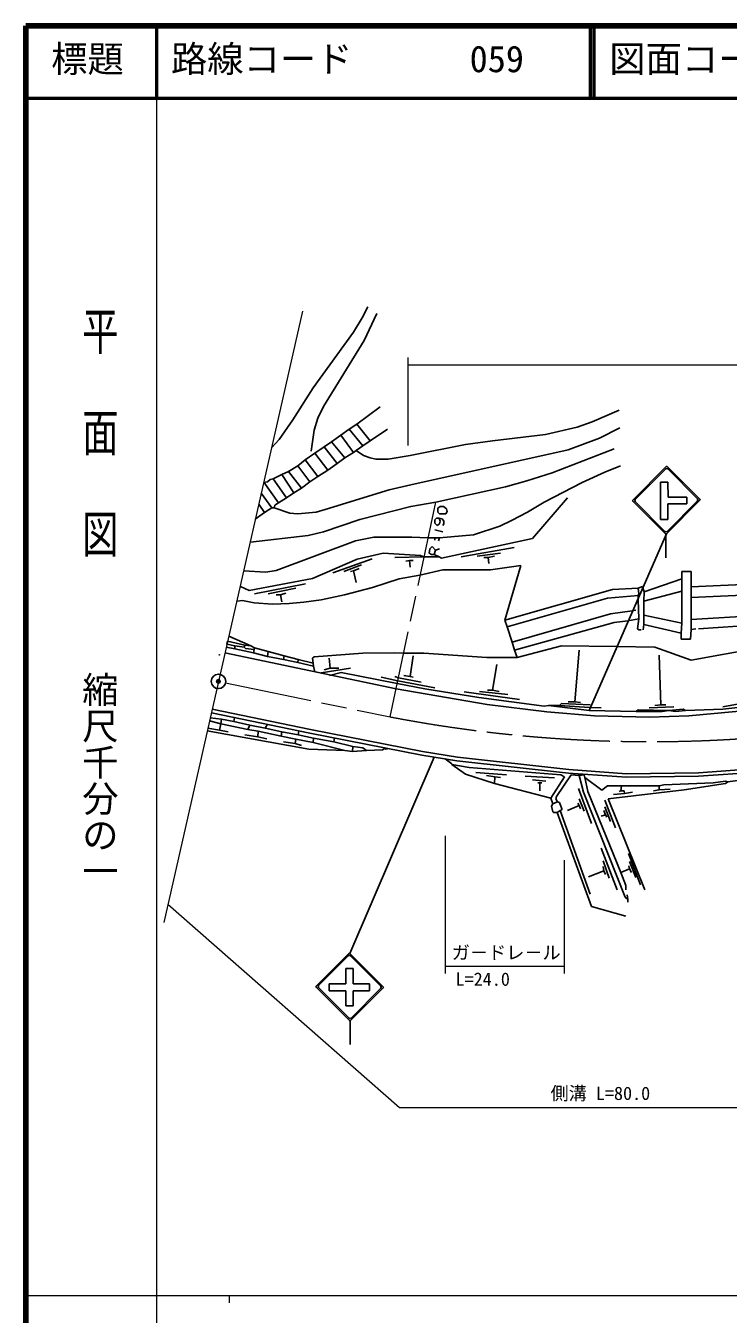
# Model space of a CAD drawing. Units: millimetres, scale not verified. Extents: x -24219 to 615781, y -164916 to 195084.
# Drawn here: x -24219 to 72543, y 17492 to 195084 of the extents above; entities that cross this region are included whole.
import ezdxf
from ezdxf.enums import TextEntityAlignment as Align

# ---------------------------------------------------------------- set-up
doc = ezdxf.new("R2010")
doc.units = ezdxf.units.MM
doc.header["$LTSCALE"] = 1000
doc.header["$PDMODE"] = 32
doc.header["$PDSIZE"] = 500
doc.linetypes.add('CHAIN', pattern=[18.5, 12, -1.5, 3.5, -1.5])
for name, color, linetype, lineweight in [('M-BGD', 7, 'Continuous', 25), ('M-BMK', 2, 'CHAIN', 13), ('M-BMK-HTXT', 7, 'Continuous', 13), ('M-BMK-LINE', 2, 'Continuous', 13), ('M-BMK-SRVR', 3, 'Continuous', 25), ('M-STR-STRC', 7, 'Continuous', 25), ('M-SUV', 7, 'Continuous', 13), ('M-TTL', 2, 'Continuous', 140), ('M-TTL-LINE', 7, 'Continuous', 50), ('M-TTL-TXT', 7, 'Continuous', 13), ('表記要素_3', 6, 'Continuous', 13)]:
    doc.layers.add(name, color=color, linetype=linetype, lineweight=lineweight)
doc.layers.add('M-OTRS', color=6, linetype='Continuous')
doc.styles.add('@ＭＳ ゴシック', font='')
doc.styles.add('ＭＳ ゴシック', font='')
doc.styles.get('@ＭＳ ゴシック').set_extended_font_data('@MS Gothic')
doc.styles.get('ＭＳ ゴシック').set_extended_font_data('MS Gothic')

# ---------------------------------------------------------------- blocks, each defined once
blk = doc.blocks.new('BUHIN1')
at = {"color": 3, "linetype": 'Continuous', "lineweight": 25}
for radius in [995, 30]:
    blk.add_circle((0, 0), radius, dxfattribs=at)

msp = doc.modelspace()

# ---------------------------------------------------------------- linework, layer by layer
at = {"layer": 'M-BGD'}
for p, q in [((22886, 156342), (22124, 154818)), ((22124, 154818), (20939, 152871)), ((24156, 155411), (22378, 151686)), ((20939, 152871), (15351, 145166)), ((22378, 151686), (16790, 142626)), ((15351, 145166), (12557, 140764)), ((16790, 142626), (16028, 141018)), ((24579, 142542), (21362, 140171)), ((57515, 142118), (53789, 140510)), ((12557, 140764), (10694, 138054)), ((16028, 141018), (15520, 139324)), ((53789, 140510), (51757, 139748)), ((15520, 139324), (15097, 136446)), ((19161, 138647), (17891, 137716)), ((20346, 139494), (19161, 138647)), ((19161, 138647), (20939, 136276)), ((21362, 140171), (20346, 139494)), ((20346, 139494), (22209, 137208)), ((21362, 140171), (23225, 137885)), ((25595, 139494), (23225, 137885)), ((47355, 138732), (40073, 137885)), ((51757, 139748), (47355, 138732)), ((57599, 139663), (54805, 138224)), ((10694, 138054), (9630, 136903)), ((16875, 137038), (15605, 136192)), ((17891, 137716), (16875, 137038)), ((16875, 137038), (18653, 134752)), ((17891, 137716), (19753, 135514)), ((22209, 137208), (21277, 136530)), ((23225, 137885), (22209, 137208)), ((36348, 137377), (28728, 135853)), ((40073, 137885), (36348, 137377)), ((56837, 136784), (48286, 133482)), ((54805, 138224), (50487, 136615)), ((14250, 135260), (13234, 134414)), ((15605, 136192), (14250, 135260)), ((14250, 135260), (16028, 132974)), ((15605, 136192), (17383, 133821)), ((19753, 135514), (18653, 134752)), ((20939, 136276), (19753, 135514)), ((21277, 136530), (20939, 136276)), ((21277, 136530), (22293, 135853)), ((22293, 135853), (23225, 135514)), ((23225, 135514), (23987, 135345)), ((23987, 135345), (25680, 135345)), ((25680, 135345), (28728, 135853)), ((50487, 136615), (28813, 131789)), ((11033, 133228), (9847, 132636)), ((11964, 133652), (11033, 133228)), ((11033, 133228), (12726, 130688)), ((13234, 134414), (11964, 133652)), ((11964, 133652), (13742, 131366)), ((13234, 134414), (14927, 132212)), ((17383, 133821), (16028, 132974)), ((18653, 134752), (17383, 133821)), ((48286, 133482), (44815, 132382)), ((55567, 133567), (52435, 132128)), ((57684, 134414), (55567, 133567)), ((9085, 132212), (8545, 132123)), ((8553, 132161), (10609, 129334)), ((9424, 132551), (9085, 132212)), ((9847, 132636), (9424, 132551)), ((9847, 132636), (11710, 130011)), ((14927, 132212), (13742, 131366)), ((16028, 132974), (14927, 132212)), ((28813, 131789), (25849, 131112)), ((41851, 131535), (32284, 129418)), ((44815, 132382), (41851, 131535)), ((52435, 132128), (47185, 129418)), ((8209, 130645), (9678, 128656)), ((11710, 130011), (10609, 129334)), ((12726, 130688), (11710, 130011)), ((13742, 131366), (12726, 130688)), ((25849, 131112), (17044, 128402)), ((50403, 130011), (45577, 124423)), ((8662, 127979), (7399, 127076)), ((7865, 129131), (8662, 127979)), ((9678, 128656), (8662, 127979)), ((9678, 128656), (10017, 128656)), ((10101, 128995), (10017, 128656)), ((12133, 127894), (10017, 128656)), ((10609, 129334), (10101, 128995)), ((13234, 127810), (12133, 127894)), ((15774, 128064), (13234, 127810)), ((17044, 128402), (15774, 128064)), ((28813, 128826), (21785, 127048)), ((32284, 129418), (28813, 128826)), ((32538, 128572), (32877, 128826)), ((32538, 128064), (32538, 128572)), ((32792, 127810), (32538, 128064)), ((32877, 128826), (33300, 128826)), ((33300, 128826), (33723, 128487)), ((33808, 128148), (33639, 127810)), ((33723, 128487), (33808, 128148)), ((44899, 128064), (42698, 126878)), ((47185, 129418), (44899, 128064)), ((21785, 127048), (16790, 125354)), ((32369, 127217), (32115, 126963)), ((32115, 126963), (32115, 126540)), ((32115, 126540), (32453, 126201)), ((32707, 127217), (32369, 127217)), ((32453, 126201), (32792, 126455)), ((32877, 126794), (32707, 127217)), ((32707, 127217), (33131, 127132)), ((33639, 127810), (32792, 127810)), ((32792, 126455), (32877, 126794)), ((33131, 127132), (33385, 126794)), ((33385, 126455), (33215, 126201)), ((33385, 126794), (33385, 126455)), ((41089, 126116), (37449, 124931)), ((42698, 126878), (41089, 126116)), ((14673, 124846), (6715, 123915)), ((16790, 125354), (14673, 124846)), ((23733, 124592), (21193, 124084)), ((28982, 124592), (23733, 124592)), ((31183, 124508), (28982, 124592)), ((31183, 124508), (32115, 124508)), ((32115, 125608), (33215, 125354)), ((32115, 124508), (32792, 124508)), ((32115, 124508), (32115, 124169)), ((32792, 124508), (32623, 124084)), ((37449, 124931), (32792, 124508)), ((45577, 124423), (33046, 121714)), ((21193, 124084), (10271, 120020)), ((31437, 122984), (31353, 122391)), ((31776, 123322), (31437, 122984)), ((32199, 122814), (31776, 123322)), ((32199, 122814), (32030, 122222)), ((32792, 122984), (32199, 122814)), ((43037, 123153), (35755, 121883)), ((15266, 118920), (21447, 121544)), ((23479, 121629), (18060, 119682)), ((22039, 120782), (19584, 119851)), ((21447, 121544), (25003, 122391)), ((25003, 122391), (30167, 122052)), ((26611, 121798), (30591, 121883)), ((28643, 121375), (28135, 121290)), ((28643, 121375), (29151, 121375)), ((28643, 121375), (28728, 120444)), ((30167, 122052), (30591, 121883)), ((30591, 121883), (32707, 121883)), ((31353, 122391), (31691, 122222)), ((31691, 122222), (32030, 122222)), ((32030, 122222), (32707, 121883)), ((33046, 121714), (32707, 121883)), ((41174, 122391), (37957, 121968)), ((38888, 121798), (39481, 121798)), ((40327, 121968), (39481, 121798)), ((39481, 121798), (39565, 120952)), ((8831, 119766), (5785, 119970)), ((10271, 120020), (8831, 119766)), ((20939, 119936), (20515, 119851)), ((21701, 120274), (20939, 119936)), ((20939, 119936), (21277, 118327)), ((30083, 119343), (27204, 118835)), ((30083, 119343), (33215, 120105)), ((33215, 120105), (39819, 120105)), ((39819, 120105), (43968, 120698)), ((43968, 120698), (41767, 113162)), ((66151, 118835), (66151, 119851)), ((66151, 119851), (67421, 119851)), ((67421, 119851), (67421, 117734)), ((5360, 117819), (6545, 117226)), ((6545, 117226), (15266, 118920)), ((14335, 118158), (7307, 116803)), ((12980, 117565), (9170, 116803)), ((23563, 117650), (19669, 116634)), ((27204, 118835), (23563, 117650)), ((56583, 117396), (41767, 113162)), ((60139, 117565), (56583, 117396)), ((60732, 117819), (60139, 117565)), ((60139, 117565), (60224, 116803)), ((60732, 117819), (60986, 117057)), ((66151, 118835), (60986, 117057)), ((66151, 118835), (66151, 117142)), ((89688, 118835), (67421, 117734)), ((67421, 117734), (67421, 116295)), ((89265, 117226), (67421, 116295)), ((5614, 115872), (4836, 115794)), ((7223, 115533), (5614, 115872)), ((9763, 115364), (7223, 115533)), ((12049, 115448), (9763, 115364)), ((10271, 116634), (10863, 116634)), ((11625, 116888), (10863, 116634)), ((10863, 116634), (11033, 115702)), ((14081, 115618), (12049, 115448)), ((16451, 115956), (14081, 115618)), ((19669, 116634), (16451, 115956)), ((55906, 116210), (42105, 112231)), ((60139, 116549), (55906, 116210)), ((60224, 116803), (60139, 116549)), ((60139, 116549), (60139, 115956)), ((60139, 115956), (60224, 113332)), ((66151, 117142), (60901, 115787)), ((60986, 117057), (60901, 115787)), ((60901, 115787), (60901, 113840)), ((66151, 117142), (66151, 112739)), ((67421, 116295), (67421, 113247)), ((56329, 114009), (42783, 110114)), ((59293, 114432), (56329, 114009)), ((59293, 114432), (59801, 114517)), ((60901, 113840), (66151, 112739)), ((60901, 113840), (60901, 112570)), ((90619, 114686), (67421, 113247)), ((41767, 113162), (42105, 112231)), ((42105, 112231), (42783, 110114)), ((56837, 112824), (43121, 109014)), ((58700, 113078), (56837, 112824)), ((60224, 113332), (58700, 113078)), ((60224, 113332), (60055, 111977)), ((60055, 111977), (60224, 111808)), ((60901, 112570), (60817, 111808)), ((60901, 112570), (66066, 111384)), ((66151, 112739), (66066, 111384)), ((67421, 111892), (67336, 110538)), ((67421, 113247), (67421, 111892)), ((68098, 111977), (67421, 111892)), ((89942, 113416), (68437, 111977)), ((3582, 110284), (3497, 109860)), ((3585, 110284), (5953, 109691)), ((3740, 110967), (6799, 109606)), ((42783, 110114), (43121, 109014)), ((60224, 111808), (60563, 111808)), ((66066, 110538), (66066, 111384)), ((67336, 110538), (66066, 110538)), ((3216, 108663), (26781, 103680)), ((3390, 109425), (4598, 109183)), ((3489, 109862), (4598, 109606)), ((4598, 109606), (5868, 109437)), ((4598, 109606), (4598, 109183)), ((4598, 109183), (7138, 108675)), ((5953, 109691), (5868, 109437)), ((5868, 109437), (6037, 109268)), ((5953, 109691), (6799, 109606)), ((6037, 109268), (7223, 109098)), ((6799, 109606), (7307, 109352)), ((7223, 109098), (7138, 108675)), ((7138, 108675), (9085, 108167)), ((7307, 109352), (7223, 109098)), ((7307, 109352), (9170, 108844)), ((9170, 108844), (9085, 108167)), ((9170, 108844), (11371, 108252)), ((22209, 108590), (15520, 108082)), ((26527, 108675), (22209, 108590)), ((27797, 108590), (26527, 108675)), ((27797, 108590), (30591, 108590)), ((30591, 108590), (39311, 107998)), ((43121, 109014), (43460, 107998)), ((49556, 109606), (43460, 107998)), ((57176, 109522), (49556, 109606)), ((52011, 109014), (51419, 101902)), ((62425, 109437), (57176, 109522)), ((67421, 107659), (62425, 109437)), ((63018, 108336), (63272, 101478)), ((78343, 109606), (67421, 107659)), ((9085, 108167), (11287, 107744)), ((11371, 108252), (11287, 107744)), ((11287, 107744), (13234, 107320)), ((11371, 108252), (13319, 107744)), ((13319, 107744), (13234, 107320)), ((13234, 107320), (15435, 106812)), ((13319, 107744), (15351, 107236)), ((15520, 108082), (15266, 107913)), ((15266, 107913), (15351, 107236)), ((15351, 107236), (15435, 106812)), ((15435, 106812), (15605, 106050)), ((20515, 106558), (16451, 105881)), ((17721, 106558), (16875, 106304)), ((17552, 107913), (17721, 106558)), ((17721, 106558), (18907, 106558)), ((29151, 108252), (28728, 105373)), ((39311, 107998), (43460, 107998)), ((40666, 107066), (40073, 103510)), ((17637, 105542), (19245, 105966)), ((19245, 105966), (26950, 104442)), ((24749, 105288), (27035, 104780)), ((26611, 105373), (27119, 105204)), ((27035, 104780), (32115, 103849)), ((27119, 105204), (30252, 104611)), ((27881, 105542), (28728, 105373)), ((28728, 105373), (29151, 105288)), ((26781, 103680), (39334, 101525)), ((26950, 104442), (30760, 103680)), ((30760, 103680), (38211, 102494)), ((36179, 103256), (43799, 102240)), ((38295, 103341), (42190, 102918)), ((39396, 103510), (40073, 103510)), ((40073, 103510), (41005, 103341)), ((38211, 102494), (47185, 101309)), ((39334, 101525), (47541, 100510)), ((47185, 101309), (47778, 101394)), ((47778, 101394), (49302, 101394)), ((53366, 100716), (47778, 101394)), ((49556, 101648), (49302, 101394)), ((49302, 101394), (53451, 101140)), ((53535, 101478), (49556, 101648)), ((50487, 101902), (51419, 101902)), ((51419, 101902), (52181, 101817)), ((63272, 101478), (62425, 101394)), ((63272, 101478), (63949, 101478)), ((79274, 102579), (71823, 101224)), ((76311, 101394), (71823, 100886)), ((1182, 99704), (2735, 99531)), ((1350, 100400), (14913, 97602)), ((1451, 100889), (15012, 98092)), ((2735, 99531), (2651, 98854)), ((2735, 99531), (4429, 99192)), ((4538, 99742), (4429, 99192)), ((47541, 100510), (54131, 99970)), ((53366, 100716), (59885, 100547)), ((53451, 101140), (55059, 101055)), ((54131, 99970), (61692, 99785)), ((60139, 100801), (59885, 100547)), ((59885, 100547), (63441, 100547)), ((64373, 100716), (60139, 100801)), ((65050, 101224), (61663, 101055)), ((61692, 99785), (67121, 99948)), ((63441, 100547), (64373, 100716)), ((66320, 100886), (64373, 100716)), ((65304, 100547), (64373, 100716)), ((66659, 100716), (65304, 100547)), ((66659, 100716), (66320, 100886)), ((71823, 100886), (66659, 100716)), ((67121, 99948), (79305, 101112)), ((777, 97924), (14758, 95382)), ((855, 98264), (2481, 98007)), ((1087, 99289), (2651, 98854)), ((2651, 98854), (2481, 98007)), ((2481, 98007), (3667, 97753)), ((2651, 98854), (6376, 98092)), ((4429, 99192), (6630, 98684)), ((6630, 98684), (6376, 98092)), ((6376, 98092), (7815, 97838)), ((6630, 98684), (8747, 98261)), ((7815, 97838), (7731, 97076)), ((7815, 97838), (10948, 97160)), ((9074, 98807), (8747, 98261)), ((8747, 98261), (11033, 97753)), ((11033, 97753), (10948, 97160)), ((11033, 97753), (13319, 97330)), ((13415, 97911), (13319, 97330)), ((15012, 98092), (30421, 95044)), ((5953, 97330), (7731, 97076)), ((7731, 97076), (9001, 96822)), ((10948, 97160), (12980, 96737)), ((11287, 96398), (12895, 96144)), ((12980, 96737), (12895, 96144)), ((12895, 96144), (13742, 95890)), ((12980, 96737), (15351, 96314)), ((13319, 97330), (15435, 96906)), ((14913, 97602), (30334, 94552)), ((15435, 96906), (15351, 96314)), ((15351, 96314), (19753, 95213)), ((15435, 96906), (18229, 96398)), ((18318, 96929), (18229, 96398)), ((18229, 96398), (20854, 95721)), ((14758, 95382), (19753, 95213)), ((19753, 95213), (20769, 95044)), ((20854, 95721), (20769, 95044)), ((22717, 95213), (20769, 95044)), ((20854, 95721), (22209, 95552)), ((22209, 95552), (22717, 95213)), ((22717, 95213), (24918, 95298)), ((24918, 95298), (25257, 95467)), ((25426, 95382), (25257, 95467)), ((25690, 95471), (25426, 95382)), ((30334, 94552), (35181, 93787)), ((30421, 95044), (35247, 94282)), ((35247, 94282), (50572, 92588)), ((33563, 94042), (34485, 93350)), ((34485, 93350), (34485, 93266)), ((34485, 93266), (36856, 92842)), ((34485, 93266), (36348, 91911)), ((35181, 93787), (50526, 92090)), ((36856, 92842), (49471, 91826)), ((50572, 92588), (58531, 91996)), ((68449, 92135), (76780, 92740)), ((86595, 92785), (72501, 90895)), ((36348, 91911), (40327, 90641)), ((37787, 92165), (42021, 91826)), ((39227, 91742), (40412, 91572)), ((40412, 91572), (40327, 90641)), ((40327, 90641), (48117, 88609)), ((40412, 91572), (41174, 91488)), ((44561, 91657), (48625, 91403)), ((45577, 91149), (47439, 90980)), ((46339, 90726), (46593, 90726)), ((46593, 90726), (46847, 90726)), ((46593, 90726), (46593, 89625)), ((49979, 91572), (48117, 88609)), ((50911, 91826), (48879, 88863)), ((49471, 91826), (49979, 91572)), ((50526, 92090), (58516, 91496)), ((52011, 91742), (50911, 91826)), ((52689, 91826), (52011, 91742)), ((52011, 91742), (52604, 89456)), ((52689, 91826), (52773, 91488)), ((55144, 89710), (52773, 91488)), ((52773, 91488), (53197, 89540)), ((58516, 91496), (68471, 91635)), ((58531, 91996), (68449, 92135)), ((63695, 90472), (70469, 90726)), ((66489, 89794), (72162, 90641)), ((68471, 91635), (76828, 92242)), ((70469, 90726), (72162, 90980)), ((72162, 90980), (72501, 90895)), ((72162, 90641), (72501, 90895)), ((48879, 88863), (48794, 88524)), ((51927, 89964), (53705, 85138)), ((52604, 89456), (58361, 74978)), ((53197, 89540), (57769, 78364)), ((55906, 90302), (55144, 89710)), ((57853, 90302), (55906, 90302)), ((55991, 88524), (66489, 89794)), ((58277, 89286), (56753, 89117)), ((57769, 89625), (57515, 89540)), ((57853, 90302), (57769, 89625)), ((57769, 89625), (58192, 89625)), ((63018, 90302), (57853, 90302)), ((58192, 89625), (58277, 89286)), ((59377, 89456), (58277, 89286)), ((63018, 89794), (62256, 89625)), ((63018, 90302), (63695, 90472)), ((63018, 90302), (63018, 89794)), ((64542, 89879), (63018, 89794)), ((48117, 88609), (48371, 87847)), ((48201, 87508), (48371, 87847)), ((48371, 86746), (48201, 87508)), ((49048, 88101), (48371, 87847)), ((48794, 88524), (49048, 88101)), ((49048, 88101), (49302, 88016)), ((49302, 88016), (49641, 87170)), ((49641, 87170), (49641, 87000)), ((52011, 87593), (50403, 86916)), ((51842, 87932), (52011, 87593)), ((52011, 88524), (52689, 86831)), ((52011, 87593), (52181, 87170)), ((55567, 88355), (57007, 84545)), ((55567, 87424), (56329, 85392)), ((61071, 75994), (55991, 88524)), ((48540, 86662), (48371, 86746)), ((48963, 86662), (48540, 86662)), ((49387, 86916), (48963, 86662)), ((48963, 86662), (53705, 73708)), ((49641, 87000), (49387, 86916)), ((49387, 86916), (53535, 75401)), ((55652, 86323), (55059, 86154)), ((55398, 86916), (55652, 86323)), ((55652, 86323), (55821, 85984)), ((55059, 81751), (57261, 75994)), ((55313, 79973), (56160, 77602)), ((58785, 80989), (60478, 76671)), ((55398, 78618), (53281, 77772)), ((55313, 79211), (55398, 78618)), ((55398, 78618), (55652, 78110)), ((58954, 78872), (57769, 78364)), ((57769, 78364), (58446, 76586)), ((58869, 79296), (58954, 78872)), ((58954, 79888), (59801, 77687)), ((58954, 78872), (59208, 78364)), ((58446, 76586), (58446, 75994)), ((58361, 74978), (58700, 74639)), ((58615, 75316), (58700, 74639)), ((58700, 74639), (58700, 74300)), ((53705, 73708), (58446, 72353))]:
    msp.add_line(p, q, dxfattribs=at)
at = {"layer": 'M-BMK'}
for p, q in [((25956, 99829), (32284, 129418)), ((3300, 104516), (25956, 99829))]:
    msp.add_line(p, q, dxfattribs=at)
msp.add_arc((61811, 286416), 190000, 259.12254, 279.80751, dxfattribs=at)
at = {"layer": 'M-BMK-HTXT'}
for p, q in [((28441, 137243), (28441, 149355)), ((28441, 148355), (191163, 148355)), ((33563, 83412), (33563, 64471)), ((49979, 64471), (49979, 80088)), ((-4654, 74009), (27273, 45976)), ((33563, 65471), (49979, 65471)), ((27273, 45976), (88301, 45976))]:
    msp.add_line(p, q, dxfattribs=at)
at = {"layer": 'M-BMK-LINE'}
msp.add_line((13911, 155750), (-5223, 71506), dxfattribs=at)
at = {"layer": 'M-OTRS'}
msp.add_point((2321, 104719), dxfattribs=at)
at = {"layer": 'M-STR-STRC'}
for p, q in [((59398, 129717), (64000, 134318)), ((59724, 129787), (63929, 133993)), ((64142, 134318), (68644, 129816)), ((64212, 133993), (68318, 129887)), ((63231, 127037), (63231, 132189)), ((64229, 132189), (63231, 132189)), ((64252, 130124), (64229, 132189)), ((68644, 129675), (64042, 125073)), ((66839, 130124), (64252, 130124)), ((66839, 129171), (66839, 130124)), ((63900, 125073), (59398, 129575)), ((59724, 129504), (63830, 125398)), ((68318, 129604), (64113, 125398)), ((66839, 129171), (64207, 129171)), ((64229, 129171), (64229, 127037)), ((64229, 127037), (63231, 127037)), ((53366, 100716), (64042, 125073)), ((63970, 125044), (63970, 121769)), ((20421, 67228), (32037, 94283)), ((20279, 67228), (15777, 62726)), ((20208, 66903), (16102, 62797)), ((25022, 62627), (20421, 67228)), ((24697, 62697), (20491, 66903)), ((19865, 65136), (20863, 65136)), ((19865, 63034), (19865, 65136)), ((20863, 63034), (20863, 65136)), ((15777, 62585), (20379, 57983)), ((16102, 62514), (20308, 58308)), ((17581, 63034), (19865, 63034)), ((17581, 62081), (17581, 63034)), ((20520, 57983), (25022, 62485)), ((24697, 62415), (20591, 58308)), ((20863, 63034), (23149, 63034)), ((23149, 62081), (23149, 63034)), ((17581, 62081), (19865, 62081)), ((19865, 62081), (19865, 59984)), ((20863, 59984), (20863, 62081)), ((20863, 62081), (23149, 62081)), ((19865, 59984), (20863, 59984)), ((20450, 57954), (20450, 54679))]:
    msp.add_line(p, q, dxfattribs=at)
for centre, radius, start, end in [((64071, 133852), 200, 45, 135), ((64071, 134248), 100, 45, 135), ((59469, 129646), 100, 135, 225), ((59865, 129646), 200, 135, 225), ((68177, 129746), 200, 315, 45), ((68573, 129746), 100, 315, 45), ((63971, 125540), 200, 225, 315), ((63971, 125144), 100, 225, 315), ((20350, 66762), 200, 45, 135), ((20350, 67158), 100, 45, 135), ((15848, 62656), 100, 135, 225), ((16244, 62656), 200, 135, 225), ((24556, 62556), 200, 315, 45), ((24952, 62556), 100, 315, 45), ((20450, 58450), 200, 225, 315), ((20450, 58054), 100, 225, 315)]:
    msp.add_arc(centre, radius, start, end, dxfattribs=at)
at = {"layer": 'M-SUV'}
for p, q in [((-6219, 185084), (-6219, -164916)), ((-24219, 20083), (514781, 20083)), ((3781, 20084), (3781, 19083))]:
    msp.add_line(p, q, dxfattribs=at)
at = {"layer": 'M-TTL'}
for p, q in [((-24219, 195084), (-24219, -164916)), ((615781, 195084), (-24219, 195084))]:
    msp.add_line(p, q, dxfattribs=at)
at = {"layer": 'M-TTL-LINE'}
for p, q in [((-6219, 195084), (-6219, 185084)), ((53531, 195084), (53531, 185084)), ((54031, 195084), (54031, 185084)), ((-24219, 185084), (615781, 185084))]:
    msp.add_line(p, q, dxfattribs=at)
at = {"layer": '表記要素_3'}
for radius in [31.2, 25, 18.8, 12.5, 6.2]:
    msp.add_circle((2451, 108373), radius, dxfattribs=at)

# ---------------------------------------------------------------- block references
at = {"layer": 'M-BMK-SRVR'}
msp.add_blockref('BUHIN1', (2321, 104719), dxfattribs=at)

# ---------------------------------------------------------------- texts
at = {"layer": 'M-BMK-HTXT', "style": 'ＭＳ ゴシック'}
for s, p in [('ガ－ドレ－ル', (34461, 65871)), ('L=24.0', (34987, 62212)), ('側溝 L=80.0', (48065, 46476))]:
    msp.add_text(s, height=1833, dxfattribs=at).set_placement(p, align=Align.BOTTOM_LEFT)
at = {"layer": 'M-SUV', "style": '@ＭＳ ゴシック', "width": 1.4}
msp.add_text('平  面  図', height=3666, rotation=270, dxfattribs=at).set_placement((-16942, 156558), align=Align.BOTTOM_LEFT)
at = {"layer": 'M-SUV', "style": '@ＭＳ ゴシック'}
msp.add_text('縮尺千分の一', height=3666, rotation=270, dxfattribs=at).set_placement((-16942, 106114), align=Align.BOTTOM_LEFT)
at = {"layer": 'M-TTL-TXT', "style": 'ＭＳ ゴシック'}
for s, p in [('標題', (-20719, 187584)), ('路線コード', (-4219, 187584)), ('059', (36923, 187584)), ('図面コード', (56160, 187584))]:
    msp.add_text(s, height=3666, dxfattribs=at).set_placement(p, align=Align.BOTTOM_LEFT)

doc.saveas('drawing.dxf')
